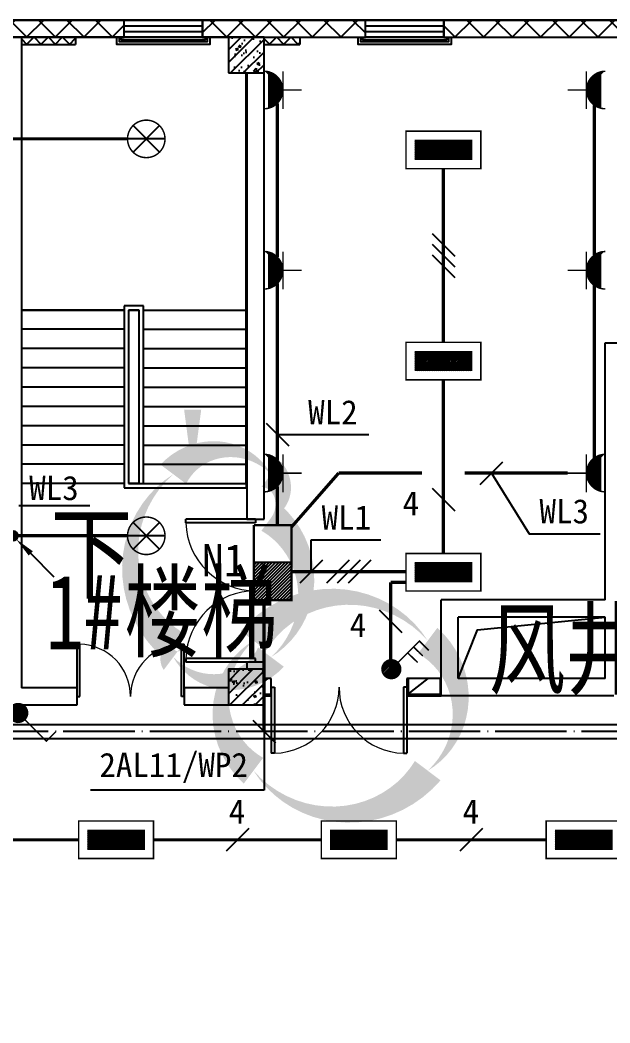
# Model space of a CAD drawing. Header units: millimetres. Extents: x -633009578 to 5705885, y -633235091 to 2571734.
# Drawn here: x 2784352 to 2792615, y 1977798 to 1991840 of the extents above; entities that cross this region are included whole.
import ezdxf

# ---------------------------------------------------------------- set-up
doc = ezdxf.new("R2010")
doc.units = ezdxf.units.MM
doc.header["$LTSCALE"] = 1000
doc.header["$MEASUREMENT"] = 0
doc.linetypes.add('DOTE', pattern=[2.4200000000000004, 2, -0.2, 0.02, -0.2])
doc.layers.get('0').update_dxf_attribs({"color": 9})
for name, color, linetype in [('3T_WOOD', 21, 'Continuous'), ('A-COLUM(柱)', 255, 'Continuous'), ('A-DOOR(门）', 4, 'Continuous'), ('A-F-AREA(计算)', 5, 'Continuous'), ('A-FLOR(看线)', 8, 'Continuous'), ('A-HATH(填充)', 8, 'Continuous'), ('A-LM-RAIL(栏杆)', 167, 'Continuous'), ('A-OTHER(其它)', 192, 'Continuous'), ('A-STAR(楼梯)', 51, 'Continuous'), ('A-TEXT(房间)', 243, 'Continuous'), ('A-WALL(墙)', 255, 'Continuous'), ('A-WINDOW（窗）', 4, 'Continuous'), ('DIM_MODI', 6, 'Continuous'), ('DIM_SYMB', 3, 'Continuous'), ('PUB_TEXT', 7, 'Continuous'), ('WALL', 9, 'Continuous'), ('电-弱电平面-箭头', 3, 'Continuous'), ('电-强电平面-标注', 3, 'Continuous'), ('电-强电平面-线缆', 3, 'Continuous'), ('电-桥架', 4, 'Continuous'), ('设备-插座', 3, 'Continuous'), ('设备-照明', 3, 'Continuous'), ('设备-箱柜', 3, 'Continuous')]:
    doc.layers.add(name, color=color, linetype=linetype)
doc.styles.add('_TCH', font='simhei.ttf', dxfattribs={"width": 0.75, "bigfont": 'hztxt.shx'})
doc.styles.add('_TCH_DIM', font='simhei.ttf', dxfattribs={"width": 0.8, "bigfont": 'hztxt.shx'})
doc.styles.add('ELEC-DIM', font='simhei.ttf')
doc.styles.add('IDQSTYLE', font='simhei.ttf', dxfattribs={"width": 0.707, "bigfont": 'hztxt.shx'})
pattern_1 = [(0, (-1310557.920547385, -2.793967723846436e-09), (0, 350), []), (37.875, (-1310157.920547385, -2.793967723846436e-09), (-169.61527734408, 218.0766567528281), []), (90, (-1310157.920547385, -2.793967723846436e-09), (-450, 2.755455298081545e-14), [])]
pattern_2 = [(45, (-1310357.920547385, -2.793967723846436e-09), (-200.0002033111466, 200.0002033111467), []), (135, (-1310357.920547385, -2.793967723846436e-09), (-200.0002033111467, -200.0002033111466), [])]
pattern_3 = [(45, (-1310457.920547385, -2.793967723846436e-09), (-100.0001016555733, 100.0001016555733), []), (135, (-1310457.920547385, -2.793967723846436e-09), (-100.0001016555733, -100.0001016555733), [])]

# ---------------------------------------------------------------- blocks, each defined once
blk = doc.blocks.new('$DorLib2D$00000002')
for p, q in [((-0.5, -5.684341886080802e-17), (-0.5000000000000007, 0.4875)), ((-0.4750000000000007, 0.4875), (-0.5000000000000007, 0.4875)), ((-0.475, -2.842170943040401e-17), (-0.4750000000000007, 0.4875)), ((0.475, -2.842170943040401e-17), (0.4750000000000007, 0.4875)), ((0.4750000000000007, 0.4875), (0.5000000000000007, 0.4875)), ((0.5, -5.684341886080802e-17), (0.5000000000000007, 0.4875)), ((-0.5, -5.684341886080802e-17), (-0.475, -2.842170943040401e-17)), ((0.5, -5.684341886080802e-17), (0.475, -2.842170943040401e-17))]:
    blk.add_line(p, q)
at = {"lineweight": 13}
for centre, start, end in [((-0.4875, -4.263256414560601e-17), 0, 88.53071641864632), ((0.4875, -4.263256414560601e-17), 91.4692835813537, 180)]:
    blk.add_arc(centre, 0.4875, start, end, dxfattribs=at)
blk = doc.blocks.new('$TCHSYS$WIN2D')
for p, q in [((-0.5, 0.5), (0.5, 0.5)), ((-0.5, 0.5), (-0.4999999999999999, -0.5)), ((0.5, 0.5), (0.4999999999999998, -0.5)), ((0.5, 0.1666666666666666), (-0.5, 0.1666666666666666)), ((0.5, -0.1666666666666667), (-0.5, -0.1666666666666667)), ((-0.4999999999999999, -0.5), (0.5, -0.5))]:
    blk.add_line(p, q)
blk = doc.blocks.new('_FZH')
h = blk.add_hatch()
h.set_pattern_fill('钢筋混凝土', color=256, scale=0.1, style=0)
h.set_pattern_definition([(45, (0, 0), (-0.1767766952966369, 0.1767766952966369), []), (50, (0, 0), (0.7172601826007535, -0.06275213498259512), [0.07500000000000001, -0.8250000000000001]), (355, (0, 0), (-0.138751333613, 0.7521921337000119), [0.06, -0.66]), (100.4514, (0.05977168000000001, -0.00522934), (0.5785093817140216, 0.6894395420609536), [0.06374019, -0.701142112]), (46.1842, (0, 0.2), (1.067241048625645, -0.1655190143290181), [0.1125, -1.2375]), (96.6356, (0.088936745, 0.186206693), (0.9346627055487033, 0.9741178709004418), [0.095610288, -1.051713]), (351.1842, (0, 0.2), (0.9346619451336272, 0.9741186009253247), [0.09000000000000001, -0.9900000000000001]), (21, (0.1, 0.15), (0.5969070521184617, -0.4026188906653388), [0.07500000000000001, -0.8250000000000001]), (326, (0.1, 0.15), (0.2433153319215824, 0.7251500450468529), [0.06, -0.66]), (71.4514, (0.149742233, 0.116448394), (0.84022262858149, 0.3225304967099524), [0.06374019, -0.701142112]), (37.50000000000001, (0, 0), (0.01215985531729062, 0.3328938538313115), [0, -0.652, 0, -0.67, 0, -0.6625000000000001]), (7.499999999999999, (0, 0), (0.2630695374421486, 0.3944117118823603), [0, -0.382, 0, -0.637, 0, -0.2525]), (-32.5, (-0.223, 0), (0.533822436172409, -0.02255487173437976), [0, -0.25, 0, -0.78, 0, -1.035]), (-42.5, (-0.323, 0), (0.5831861693423862, 0.1001049823323177), [0, -0.325, 0, -0.518, 0, -0.735])])
h.paths.add_polyline_path([(-0.5, -0.5), (0.5, -0.5), (0.5, 0.5), (-0.5, 0.5)])
blk.add_lwpolyline([(-0.5, -0.5), (0.5, -0.5), (0.5, 0.5), (-0.5, 0.5)], close=True)
blk = doc.blocks.new('9-3-1')
at = {"layer": 'A-HATH(填充)'}
h = blk.add_hatch(dxfattribs=at)
h.set_pattern_fill('多孔材料', color=256, scale=100, style=0)
h.set_pattern_definition(pattern_2)
h.paths.add_polyline_path([(1127650.598288573, 1313622.080887658), (1129930.598288573, 1313622.080887658), (1129930.598288574, 1313862.080887666), (1127650.598288573, 1313862.080887666)])
h = blk.add_hatch(dxfattribs=at)
h.set_pattern_fill('多孔材料', color=256, scale=100, style=0)
h.set_pattern_definition(pattern_2)
h.paths.add_polyline_path([(1131030.598288573, 1313622.080887658), (1133310.598287556, 1313622.080887658), (1133310.598287556, 1313862.080887666), (1131030.598288574, 1313862.080887666)])
h = blk.add_hatch(dxfattribs=at)
h.set_pattern_fill('多孔材料', color=256, scale=100, style=0)
h.set_pattern_definition(pattern_2)
h.paths.add_polyline_path([(1134410.598287556, 1313622.080887658), (1137840.55630605, 1313622.080887658), (1137840.55630605, 1313862.080887666), (1134410.598287556, 1313862.080887666)])
h = blk.add_hatch(dxfattribs=at)
h.set_pattern_fill('多孔材料', color=256, scale=50, style=0)
h.set_pattern_definition(pattern_3)
h.paths.add_polyline_path([(1128490.598288393, 1313522.080887626), (1129250.598288474, 1313522.080887626), (1129250.598288474, 1313622.080887626), (1128490.598288393, 1313622.080887626)])
h = blk.add_hatch(dxfattribs=at)
h.set_pattern_fill('多孔材料', color=256, scale=50, style=0)
h.set_pattern_definition(pattern_3)
h.paths.add_polyline_path([(1131890.598288341, 1313522.080887908), (1132390.59828837, 1313522.080887908), (1132390.59828837, 1313622.080887908), (1131890.598288341, 1313622.080887908)])
h = blk.add_hatch(dxfattribs=at)
h.set_pattern_fill('空心砖', color=256, scale=100, style=0)
h.set_pattern_definition(pattern_1)
h.paths.add_polyline_path([(1131890.598288341, 1304402.080887664), (1131990.598288573, 1304402.08088776), (1131990.598288574, 1304642.080887579), (1131890.598288328, 1304642.080887688)])
h = blk.add_hatch(dxfattribs=at)
h.set_pattern_fill('空心砖', color=256, scale=100, style=0)
h.set_pattern_definition(pattern_1)
h.paths.add_polyline_path([(1134370.598293146, 1304642.080887664), (1133890.598288573, 1304642.08088756), (1133890.598288574, 1304402.08088776), (1134370.598293146, 1304402.080887664)])
at = {"layer": 'A-F-AREA(计算)'}
blk.add_lwpolyline([(1121700.575826842, 1313862.080936), (1255980.575826842, 1313862.080936), (1255980.575826842, 1177782.080936), (1121700.575826842, 1177782.080936)], close=True, dxfattribs=at)
at = {"layer": 'A-FLOR(看线)'}
for points in [[(1131130.598292807, 1313622.080887594), (1131130.598292807, 1313522.080887594), (1129830.598292769, 1313522.080887594), (1129830.598292769, 1313622.080887575)], [(1134510.598292068, 1313622.080887594), (1134510.598292068, 1313522.080887594), (1133210.59829203, 1313522.080887594), (1133210.59829203, 1313622.080887575)]]:
    blk.add_lwpolyline(points, dxfattribs=at)
at = {"layer": 'A-LM-RAIL(栏杆)'}
for points in [[(1131095.598292807, 1313622.080887594), (1131095.598292807, 1313557.080887594), (1129865.598292769, 1313557.080887594), (1129865.598292769, 1313622.080887575)], [(1131065.598292807, 1313622.080887594), (1131065.598292807, 1313587.080887594), (1129895.598292769, 1313587.080887594), (1129895.598292769, 1313622.080887575)], [(1134475.598292068, 1313622.080887594), (1134475.598292068, 1313557.080887594), (1133245.59829203, 1313557.080887594), (1133245.59829203, 1313622.080887575)], [(1134445.598292068, 1313622.080887594), (1134445.598292068, 1313587.080887594), (1133275.59829203, 1313587.080887594), (1133275.59829203, 1313622.080887575)]]:
    blk.add_lwpolyline(points, dxfattribs=at)
at = {"layer": 'A-OTHER(其它)'}
blk.add_lwpolyline([(1134610.598293349, 1304642.080887618), (1134878.287644478, 1305325.319394379), (1136670.598293193, 1305502.080887652)], dxfattribs=at)
at = {"layer": 'A-STAR(楼梯)'}
for p, q in [((1131390.598288553, 1313622.080887584), (1128490.598288332, 1313622.080887548)), ((1128490.598288332, 1313622.080887548), (1128490.598288332, 1309802.080887548)), ((1131640.598288332, 1309802.080887548), (1131640.598288384, 1313122.080887693)), ((1130200.598288363, 1309862.080887274), (1129930.59828831, 1309862.080887274)), ((1129930.59828831, 1309862.080887274), (1129930.59828831, 1307312.080887565)), ((1130200.598288332, 1307372.080887548), (1130200.598288363, 1309862.080887274)), ((1128490.598288332, 1309802.080887548), (1128490.598288332, 1307372.080887548)), ((1129930.5982883, 1309802.080887693), (1128490.598288332, 1309802.080887548)), ((1128490.598288332, 1309802.080887548), (1129930.598288301, 1309802.080887602)), ((1129990.598288332, 1309802.080887548), (1129990.598288332, 1307372.080887548)), ((1130140.598288363, 1309802.080887274), (1129990.59828831, 1309802.080887274)), ((1129990.59828831, 1309802.080887274), (1129990.59828831, 1307372.080887565)), ((1129990.598288411, 1309802.080887509), (1130140.598295931, 1309802.080887584)), ((1130140.598288332, 1307372.080887548), (1130140.598288332, 1309802.080887548)), ((1130140.598288332, 1307372.080887548), (1130140.598288363, 1309802.080887274)), ((1130200.598288481, 1309802.080887693), (1131640.598288332, 1309802.080887548)), ((1130200.598288481, 1309802.080887584), (1131640.598288332, 1309802.080887548)), ((1131640.598288332, 1307372.080887548), (1131640.598288332, 1309802.080887548)), ((1129930.5982883, 1309532.080887367), (1128490.598288332, 1309532.080887548)), ((1130200.598288478, 1309532.080887693), (1131640.598288332, 1309532.080887548)), ((1129930.5982883, 1309262.080887693), (1128490.598288332, 1309262.080887548)), ((1130200.598288475, 1309262.080887367), (1131640.598288332, 1309262.080887548)), ((1129930.5982883, 1308992.080887693), (1128490.598288332, 1308992.080887548)), ((1130200.598288472, 1308992.080887693), (1131640.598288332, 1308992.080887548)), ((1129930.5982883, 1308722.080887367), (1128490.598288332, 1308722.080887548)), ((1130200.598288468, 1308722.080887367), (1131640.598288332, 1308722.080887548)), ((1129930.5982883, 1308452.080887693), (1128490.598288332, 1308452.080887548)), ((1130200.598288465, 1308452.080887693), (1131640.598288332, 1308452.080887548)), ((1129930.5982883, 1308182.080887367), (1128490.598288332, 1308182.080887548)), ((1130200.598288462, 1308182.080887693), (1131640.598288332, 1308182.080887548)), ((1129930.5982883, 1307912.080887692), (1128490.598288332, 1307912.080887548)), ((1130200.598288458, 1307912.080887367), (1131640.598288332, 1307912.080887548)), ((1129930.5982883, 1307642.080887693), (1128490.598288332, 1307642.080887548)), ((1130200.598288455, 1307642.080887692), (1131640.598288332, 1307642.080887548)), ((1129930.5982883, 1307372.080887367), (1128490.598288332, 1307372.080887548)), ((1129930.59828831, 1307312.080887565), (1131640.598288332, 1307312.080887548)), ((1129990.59828831, 1307372.080887565), (1131640.598288332, 1307372.080887548)), ((1130140.598288332, 1307372.080887548), (1129990.598288332, 1307372.080887548)), ((1130140.598288332, 1307372.080887548), (1130200.598288452, 1307372.080887367)), ((1130140.598288332, 1307372.080887548), (1130200.598288332, 1307372.080887548)), ((1130200.598288452, 1307372.080887367), (1131640.598288332, 1307372.080887548)), ((1131640.598288332, 1307372.080887548), (1131640.598288332, 1307312.080887548))]:
    blk.add_line(p, q, dxfattribs=at)
at = {"layer": 'A-WALL(墙)'}
for p, q in [((1128490.598288394, 1313622.080887664), (1128250.598288394, 1313622.080887665)), ((1128490.598288393, 1313622.080887626), (1129250.598288474, 1313622.080887626)), ((1128490.598288393, 1313622.080887626), (1128490.598288393, 1313522.080887626)), ((1128490.598288394, 1313622.080887664), (1128490.598288351, 1306272.080887757)), ((1128490.598288393, 1313522.080887626), (1129250.598288474, 1313522.080887626)), ((1129250.598288474, 1313622.080887626), (1129250.598288474, 1313522.080887626)), ((1131890.598288341, 1313622.080887908), (1132390.59828837, 1313622.080887908)), ((1131890.598288341, 1313522.080887908), (1132390.59828837, 1313522.080887908)), ((1132390.59828837, 1313622.080887908), (1132390.59828837, 1313522.080887908)), ((1131650.598288306, 1313122.080887693), (1131650.598288347, 1306872.080887855)), ((1131890.598288346, 1306872.080887855), (1131890.59828837, 1313122.080887693)), ((1136670.598293401, 1305742.080887555), (1136670.598293401, 1309342.080887568)), ((1136670.598293401, 1309342.080887568), (1141460.598288327, 1309342.080887568)), ((1131650.598288347, 1306872.080887855), (1131890.598288346, 1306872.080887855)), ((1128490.598288351, 1306272.080887757), (1128490.598288211, 1304512.080887757)), ((1136670.598293401, 1305742.080887555), (1134370.59829287, 1305742.080887556)), ((1134370.598292864, 1304402.080887621), (1134370.59829287, 1305742.080887556)), ((1136670.598293242, 1305502.080887768), (1134610.598292872, 1305502.080887768)), ((1134610.598292867, 1304642.080887808), (1134610.598292872, 1305502.080887768)), ((1136670.598293241, 1304642.080887808), (1136670.598293242, 1305502.080887768)), ((1131890.598288343, 1304872.080887855), (1131650.598288344, 1304872.080887855)), ((1131650.598288344, 1304872.080887855), (1131650.598288447, 1304772.080887693)), ((1131890.598286684, 1304772.080887693), (1131890.598288343, 1304872.080887855)), ((1129270.598288573, 1304512.080887763), (1128490.598288211, 1304512.080887757)), ((1129270.598288573, 1304272.080887757), (1129270.598288573, 1304512.080887763)), ((1131390.598288553, 1304512.080887823), (1130770.598288573, 1304512.080887763)), ((1130770.598288573, 1304512.080887763), (1130770.598288573, 1304272.080887757)), ((1131990.598288574, 1304642.080887579), (1131890.598288328, 1304642.080887688)), ((1131990.598288573, 1304402.08088776), (1131990.598288574, 1304642.080887579)), ((1134370.598293146, 1304642.080887664), (1133890.598288573, 1304642.08088756)), ((1133890.598288573, 1304642.08088756), (1133890.598288574, 1304402.08088776)), ((1134370.598293146, 1304402.080887664), (1134370.598293146, 1304642.080887664)), ((1136670.598293241, 1304642.080887808), (1134610.598292867, 1304642.080887808)), ((1131890.598288341, 1304402.080887664), (1131990.598288573, 1304402.08088776)), ((1133890.598288574, 1304402.08088776), (1134370.598293146, 1304402.080887664)), ((1136790.598293301, 1304402.080887664), (1134370.598292864, 1304402.080887621)), ((1128370.598288341, 1304272.080887664), (1129270.598288573, 1304272.080887757)), ((1130770.598288573, 1304272.080887757), (1131390.598288553, 1304272.080887901))]:
    blk.add_line(p, q, dxfattribs=at)
at = {"layer": 'DIM_MODI', "color": 8}
for points in [[(1130619.359342695, 1307503.502013424, 0, 450, 0.5), (1130619.359342695, 1305103.502013424, 0, 450, 0.5), (1130619.359342695, 1304942.300375225, 0, 450, 0.5), (1131988.701793602, 1304942.300375225, 0, 450, 0.5), (1131988.701793602, 1306892.300375225, 0, 450, 0.5), (1131988.701793602, 1307503.502013424, 0, 450, 0.5)], [(1131742.909384761, 1305172.717390059, 0, 450, 0.5), (1131742.909384761, 1303351.985229185, 0, 450, 0.5), (1134183.68712988, 1303351.985229185, 0, 450, 0.5), (1134183.68712988, 1305172.717390059, 0, 450, 0.5)]]:
    blk.add_lwpolyline(points, format="xyseb", close=True, dxfattribs=at)
at = {"layer": 'DIM_SYMB'}
blk.add_lwpolyline([(1129240.598288332, 1307237.080887548, 0, 0, 0), (1129240.598288332, 1311712.080887548, 0, 0, 0), (1130890.598288332, 1311712.080887548, 0, 0, 0), (1130890.598288332, 1307507.080887548, 0, 240.0000000000001, 0), (1130890.598288332, 1308407.080887548, 0, 0, 0)], format="xyseb", dxfattribs=at)
at = {"layer": 'WALL'}
for p, q in [((1129930.598288574, 1313862.080887666), (1127650.598288573, 1313862.080887666)), ((1129930.598288573, 1313622.080887658), (1129930.598288574, 1313862.080887666)), ((1133310.598287556, 1313862.080887666), (1131030.598288574, 1313862.080887666)), ((1131030.598288574, 1313862.080887666), (1131030.598288573, 1313622.080887658)), ((1133310.598287556, 1313622.080887658), (1133310.598287556, 1313862.080887666)), ((1137840.55630605, 1313862.080887666), (1134410.598287556, 1313862.080887666)), ((1134410.598287556, 1313862.080887666), (1134410.598287556, 1313622.080887658)), ((1127650.598288573, 1313622.080887658), (1129930.598288573, 1313622.080887658)), ((1131030.598288573, 1313622.080887658), (1133310.598287556, 1313622.080887658)), ((1134410.598287556, 1313622.080887658), (1137840.55630605, 1313622.080887658))]:
    blk.add_line(p, q, dxfattribs=at)
at = {"layer": 'A-COLUM(柱)', "xscale": 500, "yscale": 500, "zscale": 500}
for p in [(1131640.598288341, 1313372.080887664), (1131640.598288341, 1304522.080887664)]:
    blk.add_blockref('_FZH', p, dxfattribs=at)
at = {"layer": 'A-DOOR(门）', "extrusion": (0, 0, -1), "xscale": -2000, "yscale": 2000, "zscale": 2000, "rotation": 270}
blk.add_blockref('$DorLib2D$00000002', (-1131770.598288341, 1305872.080887664), dxfattribs=at)
at = {"layer": 'A-DOOR(门）', "extrusion": (0, 0, -1), "xscale": -1500, "yscale": 1500, "zscale": 1500}
blk.add_blockref('$DorLib2D$00000002', (-1130020.598288593, 1304392.080887664), dxfattribs=at)
at = {"layer": 'A-DOOR(门）', "xscale": 1900, "yscale": 1900, "zscale": 1900, "rotation": 180}
blk.add_blockref('$DorLib2D$00000002', (1132940.598288357, 1304522.080887664), dxfattribs=at)
at = {"layer": 'A-WINDOW（窗）', "extrusion": (0, 0, -1), "xscale": -1100, "yscale": 240, "zscale": 1100, "rotation": 180}
for p in [(-1130480.598288238, 1313742.080887664), (-1133860.598287498, 1313742.080887664)]:
    blk.add_blockref('$TCHSYS$WIN2D', p, dxfattribs=at)
at = {"layer": 'A-TEXT(房间)', "style": '_TCH', "width": 0.75}
for s, p in [('楼梯', (1129934.268970351, 1305050.190398501)), ('1#', (1128831.768970351, 1305050.190398501)), ('风井', (1135039.447887195, 1304531.199388843))]:
    blk.add_text(s, height=1050, dxfattribs=at).set_placement(p)
at = {"layer": 'PUB_TEXT', "style": '_TCH_DIM', "width": 0.8}
blk.add_text('下', height=1050, dxfattribs=at).set_placement((1128899.968367073, 1305872.080887548))
blk = doc.blocks.new('*X353')
at = {"color": 0, "linetype": 'Continuous'}
for p, q in [((277.1059544658493, 221.9516255332986), (279.536990929048, 224.3826619964973)), ((277.1059544658493, 222.2344682457732), (279.2541482165735, 224.3826619964973)), ((277.1059544658493, 222.5173109582479), (278.9713055040988, 224.3826619964973)), ((277.1059544658493, 222.8001536707225), (278.6884627916242, 224.3826619964973)), ((277.1059544658493, 223.0829963831971), (278.4056200791496, 224.3826619964973)), ((277.1059544658493, 223.3658390956717), (278.122777366675, 224.3826619964973)), ((277.1059544658493, 223.6486818081463), (277.8399346542004, 224.3826619964973)), ((277.1059544658493, 223.9315245206209), (277.5570919417257, 224.3826619964973)), ((277.1059544658493, 224.2143672330955), (277.2742492292511, 224.3826619964973)), ((277.3198336415227, 221.8826619964973), (279.8198336415227, 224.3826619964973)), ((277.6026763539973, 221.8826619964973), (280.1026763539973, 224.3826619964973)), ((277.8855190664719, 221.8826619964973), (280.3855190664719, 224.3826619964973)), ((278.1683617789465, 221.8826619964973), (280.6683617789466, 224.3826619964973)), ((278.4512044914212, 221.8826619964973), (280.9512044914212, 224.3826619964973)), ((278.7340472038958, 221.8826619964973), (281.2340472038958, 224.3826619964973)), ((279.0168899163704, 221.8826619964973), (281.5168899163704, 224.3826619964973)), ((279.299732628845, 221.8826619964973), (281.799732628845, 224.3826619964973)), ((279.5825753413196, 221.8826619964973), (282.0825753413196, 224.3826619964973)), ((279.8654180537943, 221.8826619964973), (282.3654180537943, 224.3826619964973)), ((280.1482607662689, 221.8826619964973), (282.6482607662689, 224.3826619964973)), ((280.4311034787435, 221.8826619964973), (282.9311034787435, 224.3826619964973)), ((280.7139461912181, 221.8826619964973), (283.2139461912181, 224.3826619964973)), ((280.9967889036927, 221.8826619964973), (283.4967889036927, 224.3826619964973)), ((281.2796316161674, 221.8826619964973), (283.7796316161674, 224.3826619964973)), ((281.5624743286419, 221.8826619964973), (284.062474328642, 224.3826619964973)), ((281.8453170411166, 221.8826619964973), (284.3453170411166, 224.3826619964973)), ((282.1281597535912, 221.8826619964973), (284.6059544658494, 224.3604567087555)), ((282.4110024660658, 221.8826619964973), (284.6059544658494, 224.0776139962809)), ((282.6938451785405, 221.8826619964973), (284.6059544658494, 223.7947712838063)), ((282.976687891015, 221.8826619964973), (284.6059544658494, 223.5119285713317)), ((283.2595306034897, 221.8826619964973), (284.6059544658494, 223.229085858857)), ((283.5423733159643, 221.8826619964973), (284.6059544658494, 222.9462431463824)), ((283.8252160284389, 221.8826619964973), (284.6059544658494, 222.6634004339078)), ((284.1080587409135, 221.8826619964973), (284.6059544658494, 222.3805577214332)), ((284.3909014533882, 221.8826619964973), (284.6059544658494, 222.0977150089586))]:
    blk.add_line(p, q, dxfattribs=at)
blk = doc.blocks.new('HC000062')
at = {"color": 0, "linetype": 'Continuous', "const_width": 0.2}
for points in [[(-4.97662087547036, 2.499999999999943), (5.023379124529697, 2.499999999999943), (5.023379124529697, -2.500000000000057), (-4.97662087547036, -2.500000000000057), (-4.97662087547036, 2.499999999999943)], [(-3.72662087547036, 1.25), (-3.72662087547036, -1.250000000000057), (3.773379124529697, -1.250000000000057), (3.773379124529697, 1.25), (-3.72662087547036, 1.25)]]:
    blk.add_lwpolyline(points, dxfattribs=at)
at = {"color": 0, "linetype": 'Continuous'}
blk.add_blockref('*X353', (-280.8325753413197, -223.1326619964974), dxfattribs=at)
at = {"color": 0, "style": 'IDQSTYLE', "width": 0.7}
blk.add_attdef('PSFHATT', (7.023379124529697, -2.500000000000057), '', height=2.5, dxfattribs=at)
blk = doc.blocks.new('*X153')
at = {"color": 0, "linetype": 'Continuous'}
for p, q in [((234.7655414724513, 317.9212989399893), (239.3433150387835, 322.4990725063215)), ((234.7655414724513, 318.3455630087012), (238.9190509700716, 322.4990725063215)), ((234.7655414724513, 318.7698270774131), (238.4947869013596, 322.4990725063215)), ((234.7655414724513, 319.1940911461251), (238.0705228326477, 322.4990725063215)), ((234.7655414724513, 319.618355214837), (237.6462587639358, 322.4990725063215)), ((234.7655414724513, 320.0426192835489), (237.2219946952239, 322.4990725063215)), ((234.7655414724513, 320.4668833522609), (236.797730626512, 322.4990725063215)), ((234.7655414724513, 320.8911474209728), (236.3734665578, 322.4990725063215)), ((234.7655414724513, 321.3154114896847), (235.9492024890881, 322.4990725063215)), ((234.7655414724513, 321.7396755583966), (235.5249384203761, 322.4990725063215)), ((234.7655414724513, 322.1639396271086), (235.1006743516642, 322.4990725063215)), ((234.7675791074955, 317.4990725063215), (239.7655414724513, 322.4970348712774)), ((235.1918431762074, 317.4990725063215), (239.7655414724513, 322.0727708025654)), ((235.6161072449193, 317.4990725063215), (239.7655414724513, 321.6485067338535)), ((236.0403713136312, 317.4990725063215), (239.7655414724513, 321.2242426651416)), ((236.4646353823431, 317.4990725063215), (239.7655414724513, 320.7999785964296)), ((236.8888994510551, 317.4990725063215), (239.7655414724513, 320.3757145277177)), ((237.313163519767, 317.4990725063215), (239.7655414724513, 319.9514504590058)), ((237.7374275884789, 317.4990725063215), (239.7655414724513, 319.5271863902939)), ((238.1616916571909, 317.4990725063215), (239.7655414724513, 319.1029223215819)), ((238.5859557259028, 317.4990725063215), (239.7655414724513, 318.67865825287)), ((239.0102197946147, 317.4990725063215), (239.7655414724513, 318.2543941841581)), ((239.4344838633266, 317.4990725063215), (239.7655414724513, 317.8301301154461))]:
    blk.add_line(p, q, dxfattribs=at)
blk = doc.blocks.new('HC000435')
at = {"color": 0, "linetype": 'Continuous'}
blk.add_line((2.5, 0), (-2.5, 0), dxfattribs=at)
at = {"color": 0, "linetype": 'Continuous', "const_width": 0.3}
for points in [[(2.5, 0), (2.5, 5), (-2.5, 5)], [(-2.5, 5), (-2.5, 0)], [(-2.5, 0), (-2.5, -5), (2.5, -5), (2.5, 0)]]:
    blk.add_lwpolyline(points, dxfattribs=at)
at = {"color": 0, "linetype": 'Continuous'}
blk.add_blockref('*X153', (-237.2655414724513, -322.4990725063215), dxfattribs=at)
at = {"color": 0, "style": 'IDQSTYLE', "width": 0.7}
blk.add_attdef('PSFHATT', (4.500000000000028, -5), '', height=2.5, dxfattribs=at)
blk = doc.blocks.new('*X155')
at = {"color": 0, "linetype": 'Continuous'}
for p, q in [((261.9988066744281, 135.850956910748), (263.2375091559566, 137.0896593922765)), ((262.0234026256783, 135.5927101495236), (263.4957559171792, 137.0650634410244)), ((262.0463461952987, 136.1813391440932), (262.9071269225657, 137.0421198713602)), ((262.0884022348038, 135.3748670461744), (263.7135990205094, 137.00006383188)), ((262.1829592200917, 135.1865813189878), (263.9018847477136, 136.9055068466096)), ((262.3023466942452, 135.0231260806666), (264.0653399860179, 136.7861193724393)), ((262.4446987243758, 134.8826353983226), (264.205830668362, 136.6437673423088)), ((262.6100901587723, 134.7651841202445), (264.3232819464568, 136.478375907929)), ((262.8005700291263, 134.6728212781239), (264.4156447885779, 136.2878960375755)), ((263.0211904412342, 134.6105989777572), (264.4778670889456, 136.0672756254685)), ((263.2836307586351, 134.5901965826834), (264.4982694840214, 135.8048353080697)), ((263.6234742990336, 134.6471974106073), (264.4412686561033, 135.464991767677))]:
    blk.add_line(p, q, dxfattribs=at)
blk = doc.blocks.new('HC000111')
at = {"color": 0, "linetype": 'Continuous', "const_width": 0.2}
for points in [[(0.8838834764831975, 2.133883476483163), (3.750000000000091, 5), (5.000000000000091, 3.75)], [(2.898879886034229, 4.275409520972289), (4.191507707965946, 3.019373591507303)], [(2.221789122165297, 3.388795923702901), (3.514416944097014, 2.132759994237858)]]:
    blk.add_lwpolyline(points, dxfattribs=at)
blk.add_lwpolyline([(0.8838834764833108, 0.3661165235168934, 0.1989123673796338), (1.250000000000034, 1.250000000000057, 0.1989123673796269), (0.8838834764832544, 2.13388347648322, 0.1989123673796352), (9.12880881998035e-14, 2.5, 0.1989123673796539), (-0.8838834764830719, 2.13388347648322, 0.1989123673796721), (-1.249999999999966, 1.250000000000057, 0.1989123673796564), (-0.8838834764831855, 0.3661165235168368, 0.198912367379673), (9.087175456556906e-14, 0, 0.198912367379652)], format="xyb", close=True, dxfattribs=at)
at = {"color": 0, "linetype": 'Continuous'}
blk.add_blockref('*X155', (-263.2487560761181, -134.5897099905746), dxfattribs=at)
at = {"color": 0, "style": 'IDQSTYLE', "width": 0.7}
blk.add_attdef('PSFHATT', (7.000000000000091, -1e-08), '', height=2.5, dxfattribs=at)
blk = doc.blocks.new('*X285')
at = {"color": 0, "linetype": 'Continuous'}
for p, q in [((159.595646846908, 156.7672197221619), (159.6233466819307, 156.7949195571846)), ((159.6640079704214, 156.5527381332005), (159.9061893944054, 156.7949195571846)), ((159.747532531186, 156.3534199814905), (160.18903210688, 156.7949195571846)), ((159.8446775338837, 156.1677222717137), (160.4718748193546, 156.7949195571846)), ((159.9544025265515, 155.9946045519069), (160.7547175318292, 156.7949195571846)), ((160.0760273856543, 155.833386698535), (161.0375602443038, 156.7949195571846)), ((160.2091522122192, 155.6836688126253), (161.3204029567785, 156.7949195571846)), ((160.3536147760518, 155.5452886639833), (161.6032456692531, 156.7949195571846)), ((160.5094741859558, 155.4183053614127), (161.8860883817277, 156.7949195571846)), ((160.6770167777584, 155.3030052407406), (162.1689310942023, 156.7949195571846)), ((160.8567856433337, 155.1999313938414), (162.451773806677, 156.7949195571846)), ((161.0496413096342, 155.1099443476672), (162.7346165191516, 156.7949195571846)), ((161.2568708631404, 155.0343311886988), (163.0174592316262, 156.7949195571846)), ((161.4803825063601, 154.9750001194438), (163.3003019441008, 156.7949195571846)), ((161.7230685552892, 154.9348434558983), (163.5831446565754, 156.7949195571846)), ((161.9895441276247, 154.9184763157592), (163.86598736905, 156.7949195571846)), ((162.2878715788766, 154.9339610545365), (164.4937876543064, 157.1398771299663)), ((162.6346011340941, 154.9978478972794), (164.4299008115636, 156.7931475747489)), ((163.0778250055067, 155.1582290562173), (164.2695196526256, 156.3499237033363))]:
    blk.add_line(p, q, dxfattribs=at)
blk = doc.blocks.new('HC001597')
at = {"color": 0, "linetype": 'Continuous', "const_width": 0.2}
for points in [[(0, 1.876521703951876), (0, 4.376521703951876)], [(2.549372027147328, 1.900129832397506), (-2.483025305961492, 1.900129832397506)], [(2.421006983541884, 0), (-2.421006983541884, 0)]]:
    blk.add_lwpolyline(points, dxfattribs=at)
blk.add_lwpolyline([(2.5, -0.6234782960481243, 0.1989123673796542), (1.76776695296634, 1.144288656918215, 0.1989123673796558), (4.205349176516791e-17, 1.876521703951876, 0.1989123673796558), (-1.76776695296634, 1.144288656918216, 0.1989123673796542), (-2.5, -0.6234782960481239)], format="xyb", dxfattribs=at)
at = {"color": 0, "linetype": 'Continuous', "rotation": 180}
blk.add_blockref('*X285', (162.0093508556101, 156.7949195571846), dxfattribs=at)
at = {"color": 0, "style": 'IDQSTYLE', "width": 0.7}
blk.add_attdef('PSFHATT', (4.549372027147328, -0.6234783060481244), '', height=2.5, dxfattribs=at)
blk = doc.blocks.new('HC000073')
at = {"color": 0, "linetype": 'Continuous'}
for p, q in [((-1.76776695296229, 1.76776695296229), (1.767766952970533, -1.767766952970533)), ((1.76776695297059, 1.767766952970476), (-1.767766952966383, -1.767766952966497)), ((-2.499999999999943, -5.684341886080801e-14), (2.500000000000057, -5.684341886080801e-14))]:
    blk.add_line(p, q, dxfattribs=at)
at = {"color": 0, "linetype": 'Continuous', "const_width": 0.2}
blk.add_lwpolyline([(1.76776695296644, -1.76776695296644, 0.1989123673796617), (2.500000000000057, 0, 0.1989123673796613), (1.767766952966383, 1.767766952966326, 0.198912367379653), (1.137288912133798e-13, 2.499999999999943, 0.1989123673796647), (-1.767766952966269, 1.767766952966327, 0.1989123673796613), (-2.499999999999943, 1.951292859901378e-16, 0.1989123673796761), (-1.767766952966269, -1.76776695296644, 0.1989123673796719), (1.12894543431545e-13, -2.500000000000057, 0.1989123673796541)], format="xyb", close=True, dxfattribs=at)
at = {"color": 0, "style": 'IDQSTYLE', "width": 0.7}
blk.add_attdef('PSFHATT', (4.500000010000057, -2.500000010000057), '', height=2.5, dxfattribs=at)
blk = doc.blocks.new('*X126')
at = {"color": 0, "linetype": 'Continuous'}
for p, q in [((192.590110055903, 446.7242872143482), (193.9264208598343, 448.0605980182795)), ((192.6512440212146, 447.2096852483717), (193.4410228258108, 447.9994640529679)), ((192.666080612941, 446.3759937026742), (194.2747143715083, 447.9846274612416)), ((192.8122309321682, 446.0978799531896), (194.552828120993, 447.8384771420143)), ((193.0126674313866, 445.874052383696), (194.7766556904866, 447.6380406427959)), ((193.2651240367983, 445.7022449203958), (194.9484631537868, 447.3855840373842)), ((193.5780466605768, 445.5909034754624), (195.0598045987202, 447.0726614136058)), ((193.9838870800477, 445.5724798262212), (195.0782282479613, 446.6668209941349))]:
    blk.add_line(p, q, dxfattribs=at)
blk = doc.blocks.new('HC001447')
at = {"color": 0, "linetype": 'Continuous'}
blk.add_line((-5.469508829517324, -5.531426259851287), (-2.364015929042509, -2.356448738054951), dxfattribs=at)
blk.add_lwpolyline([(-2.364015929042509, -2.356448738054951, 0.8, 0, 0), (-0.4121164681388194, -0.4698776614111466, 0, 0, 0)], format="xyseb", dxfattribs=at)
blk.add_circle((0, 0), 0.625, dxfattribs=at)
at = {"color": 0, "linetype": 'Continuous', "xscale": 0.5, "yscale": 0.5, "zscale": 0.5}
blk.add_blockref('*X126', (-96.91845018383214, -223.4069038532592), dxfattribs=at)
at = {"color": 0, "style": 'IDQSTYLE', "width": 0.7}
blk.add_attdef('PSFHATT', (2.62500001, -5.531426259851287), '', height=2.5, dxfattribs=at)
blk = doc.blocks.new('*X169')
at = {"color": 0, "linetype": 'Continuous'}
for p, q in [((261.9988066744281, 135.850956910748), (263.2375091559566, 137.0896593922765)), ((262.0234026256783, 135.5927101495236), (263.4957559171792, 137.0650634410244)), ((262.0463461952987, 136.1813391440932), (262.9071269225657, 137.0421198713602)), ((262.0884022348038, 135.3748670461744), (263.7135990205094, 137.00006383188)), ((262.1829592200917, 135.1865813189878), (263.9018847477136, 136.9055068466096)), ((262.3023466942452, 135.0231260806666), (264.0653399860179, 136.7861193724393)), ((262.4446987243758, 134.8826353983226), (264.205830668362, 136.6437673423088)), ((262.6100901587723, 134.7651841202445), (264.3232819464568, 136.478375907929)), ((262.8005700291263, 134.6728212781239), (264.4156447885779, 136.2878960375755)), ((263.0211904412342, 134.6105989777572), (264.4778670889456, 136.0672756254685)), ((263.2836307586351, 134.5901965826834), (264.4982694840214, 135.8048353080697)), ((263.6234742990336, 134.6471974106073), (264.4412686561033, 135.464991767677))]:
    blk.add_line(p, q, dxfattribs=at)
blk = doc.blocks.new('HC000097')
at = {"color": 0, "linetype": 'Continuous', "const_width": 0.2}
blk.add_lwpolyline([(0.8838834764831975, 2.133883476483163), (3.750000000000091, 5), (5.000000000000091, 3.75)], dxfattribs=at)
blk.add_lwpolyline([(0.8838834764833108, 0.3661165235168934, 0.1989123673796338), (1.250000000000034, 1.250000000000057, 0.1989123673796269), (0.8838834764832544, 2.13388347648322, 0.1989123673796352), (9.128895556154148e-14, 2.5, 0.1989123673796539), (-0.8838834764830719, 2.13388347648322, 0.1989123673796721), (-1.249999999999966, 1.250000000000057, 0.1989123673796564), (-0.8838834764831855, 0.3661165235168368, 0.198912367379673), (9.087175456556906e-14, 0, 0.198912367379652)], format="xyb", close=True, dxfattribs=at)
at = {"color": 0, "linetype": 'Continuous'}
blk.add_blockref('*X169', (-263.2487560761181, -134.5897099905746), dxfattribs=at)
at = {"color": 0, "style": 'IDQSTYLE', "width": 0.7}
blk.add_attdef('PSFHATT', (7.000000000000091, -1e-08), '', height=2.5, dxfattribs=at)

msp = doc.modelspace()

# ---------------------------------------------------------------- linework, layer by layer
at = {"layer": '电-强电平面-标注'}
for p, q in [((2790123.349816719, 1988852.496974226), (2790441.547868251, 1988534.298922691)), ((2790123.349816719, 1988702.496974226), (2790441.547868251, 1988384.298922691)), ((2790123.349816719, 1988552.496974226), (2790441.547868251, 1988234.298922691)), ((2787797.400974233, 1986195.099025767), (2788115.599025767, 1985876.900974233)), ((2787956.5, 1986036), (2788241.5, 1986036)), ((2788241.5, 1986036), (2789236.436708861, 1986036)), ((2790796.900974234, 1985337.400974232), (2791115.099025766, 1985655.599025768)), ((2790956, 1985496.5), (2791482, 1984646)), ((2790123.349816718, 1985287.298000018), (2790441.547868252, 1984969.099948485)), ((2784334.000000029, 1985041.755797628), (2785328.93670889, 1985041.755797628)), ((2788430.5, 1984116.263589084), (2788430.5, 1984564)), ((2788430.5, 1984564), (2789406.449367089, 1984564)), ((2791482, 1984646), (2792476.936708861, 1984646)), ((2788589.599025766, 1984275.362614851), (2788271.400974234, 1983957.164563317)), ((2788964.32344701, 1984275.362614851), (2788646.125395475, 1983957.164563318)), ((2789114.32344701, 1984275.362614851), (2788796.125395475, 1983957.164563318)), ((2789264.32344701, 1984275.362614851), (2788946.125395475, 1983957.164563318)), ((2789383.260918176, 1983583.813286429), (2789701.45896971, 1983265.615234896)), ((2787610.895005663, 1982035.599028703), (2787929.093057149, 1981717.400977121)), ((2787769.994031406, 1981876.500002912), (2787769.994031406, 1981054.5)), ((2787769.994031406, 1981054.5), (2785337.715550393, 1981054.5)), ((2787556.547865569, 1980521.029281538), (2787238.349814036, 1980202.831230003)), ((2790831.54786559, 1980521.029281525), (2790513.349814057, 1980202.83122999))]:
    msp.add_line(p, q, dxfattribs=at)
at = {"layer": '电-强电平面-线缆', "color": 1, "linetype": 'Continuous', "const_width": 45}
for points in [[(2787956.5, 1988521.009914769), (2787956.5, 1990675.568315584)], [(2792396.067617064, 1988548.922384807), (2792396.067617064, 1990647.655845546)], [(2785857.429338727, 1990175.835446133), (2784186.429338727, 1990175.835446133)], [(2790282.448842485, 1987327.798461348), (2790282.448842485, 1989758.99743557)], [(2787956.5, 1985681.220799592), (2787956.5, 1988151.568315584)], [(2792396.067617064, 1985709.133269631), (2792396.067617064, 1988123.655845546)], [(2790282.448842485, 1984371.599487156), (2790282.448842485, 1986802.798461348)], [(2788153, 1984740), (2788815, 1985496.5)], [(2788815, 1985496.5), (2789982.448842485, 1985496.5)], [(2790582.448842485, 1985496.5), (2792024.994036649, 1985496.5)], [(2787956.5, 1984768.5), (2787956.5, 1985311.779200408)], [(2785857.429338727, 1984618.835446133), (2784226.429338727, 1984618.835446133)], [(2788153, 1984116.263589084), (2789757.448842485, 1984116.263589084)], [(2789542.359943943, 1982881.664932241), (2789542.359943943, 1983967.763589084)], [(2789542.359943943, 1983967.763589084), (2789757.448842485, 1983967.763589084)], [(2787769.994031406, 1981876.500002912), (2787769.994031686, 1983718.5)], [(2783072.448839824, 1980361.930255757), (2785172.448839824, 1980361.930255757)], [(2786222.448839803, 1980361.930255771), (2788572.448839803, 1980361.930255771)], [(2789622.448839824, 1980361.930255757), (2791722.448839824, 1980361.930255757)]]:
    msp.add_lwpolyline(points, dxfattribs=at)
at = {"layer": '电-桥架', "color": 5, "linetype": 'DOTE', "ltscale": 0.5}
msp.add_line((2806528, 1981876.500000061), (2780289.5, 1981876.500004049), dxfattribs=at)
at = {"layer": '电-桥架', "ltscale": 0.5}
msp.add_lwpolyline([(2780289.500000015, 1981976.500004049), (2806528.000000015, 1981976.500000061), (2806527.999999985, 1981776.500000061), (2780289.499999985, 1981776.500004049)], close=True, dxfattribs=at)

# ---------------------------------------------------------------- block references
at = {"layer": '3T_WOOD'}
msp.add_blockref('9-3-1', (1655879.395743424, 677977.51603476), dxfattribs=at)
at = {"layer": '电-弱电平面-箭头', "color": 4, "xscale": -105, "yscale": 105, "zscale": 105}
msp.add_blockref('HC001447', (2784254.570659339, 1984618.835440874), dxfattribs=at)
at = {"layer": '设备-插座', "yscale": 105, "zscale": 105}
for p, xscale, rotation in [((2787835.459252821, 1990860.289115177), 105, 270), ((2792484.528815564, 1990860.289115177), -105, 90), ((2787835.459252821, 1988336.289115177), 105, 270), ((2792484.528815564, 1988336.289115177), -105, 90), ((2787835.459252821, 1985496.5), 105, 270), ((2792484.528815564, 1985496.5), -105, 90)]:
    msp.add_blockref('HC001597', p, dxfattribs=dict(at, xscale=xscale, rotation=rotation))
at = {"layer": '设备-照明', "yscale": 105, "zscale": 105}
for name, p, xscale in [('HC000073', (2786119.929338727, 1990175.835446133), -105), ('HC000062', (2790279.99403441, 1990021.49743557), 105), ('HC000062', (2790279.99403441, 1987065.298461348), 105), ('HC000073', (2786119.929338727, 1984618.835446133), -105), ('HC000062', (2790279.99403441, 1984109.099487156), 105), ('HC000111', (2789553, 1982619.596922368), 105), ('HC000062', (2785694.994031727, 1980361.930255771), 105), ('HC000062', (2789094.994031727, 1980361.930255771), 105), ('HC000062', (2792244.994031727, 1980361.930255771), 105)]:
    msp.add_blockref(name, p, dxfattribs=dict(at, xscale=xscale))
at = {"layer": '设备-照明', "xscale": -105, "yscale": 105, "zscale": 105, "rotation": 180}
msp.add_blockref('HC000097', (2784326.5, 1982268.903771434), dxfattribs=at)
at = {"layer": '设备-箱柜', "xscale": 105, "yscale": 105, "zscale": 105}
msp.add_blockref('HC000435', (2787890.5, 1984243.5), dxfattribs=at)

# ---------------------------------------------------------------- texts
at = {"layer": '电-强电平面-标注', "style": 'ELEC-DIM'}
for s, height, p in [('WL2', 339.8734177215189, (2788387.702531645, 1986178.405063291)), ('WL3', 339.8734177215189, (2784480.202531674, 1985118.203225682)), ('4', 339.8734177215189, (2789710.929855143, 1984903.198974249)), ('WL3', 339.8734177215189, (2791628.202531645, 1984792.202531646)), ('WL1', 339.8734177215189, (2788576.702531645, 1984706.405063291)), ('N1', 450, (2786899.5, 1984052)), ('4', 339.8734177215189, (2788970.840956601, 1983199.71426066)), ('2AL11/WP2', 339.8734177215189, (2785463.032006089, 1981240.575949367)), ('4', 339.8734177215189, (2787275.929852459, 1980586.930255771)), ('4', 339.8734177215189, (2790550.92985248, 1980586.930255757))]:
    msp.add_text(s, height=height, dxfattribs=at).set_placement(p)

doc.saveas('drawing.dxf')
